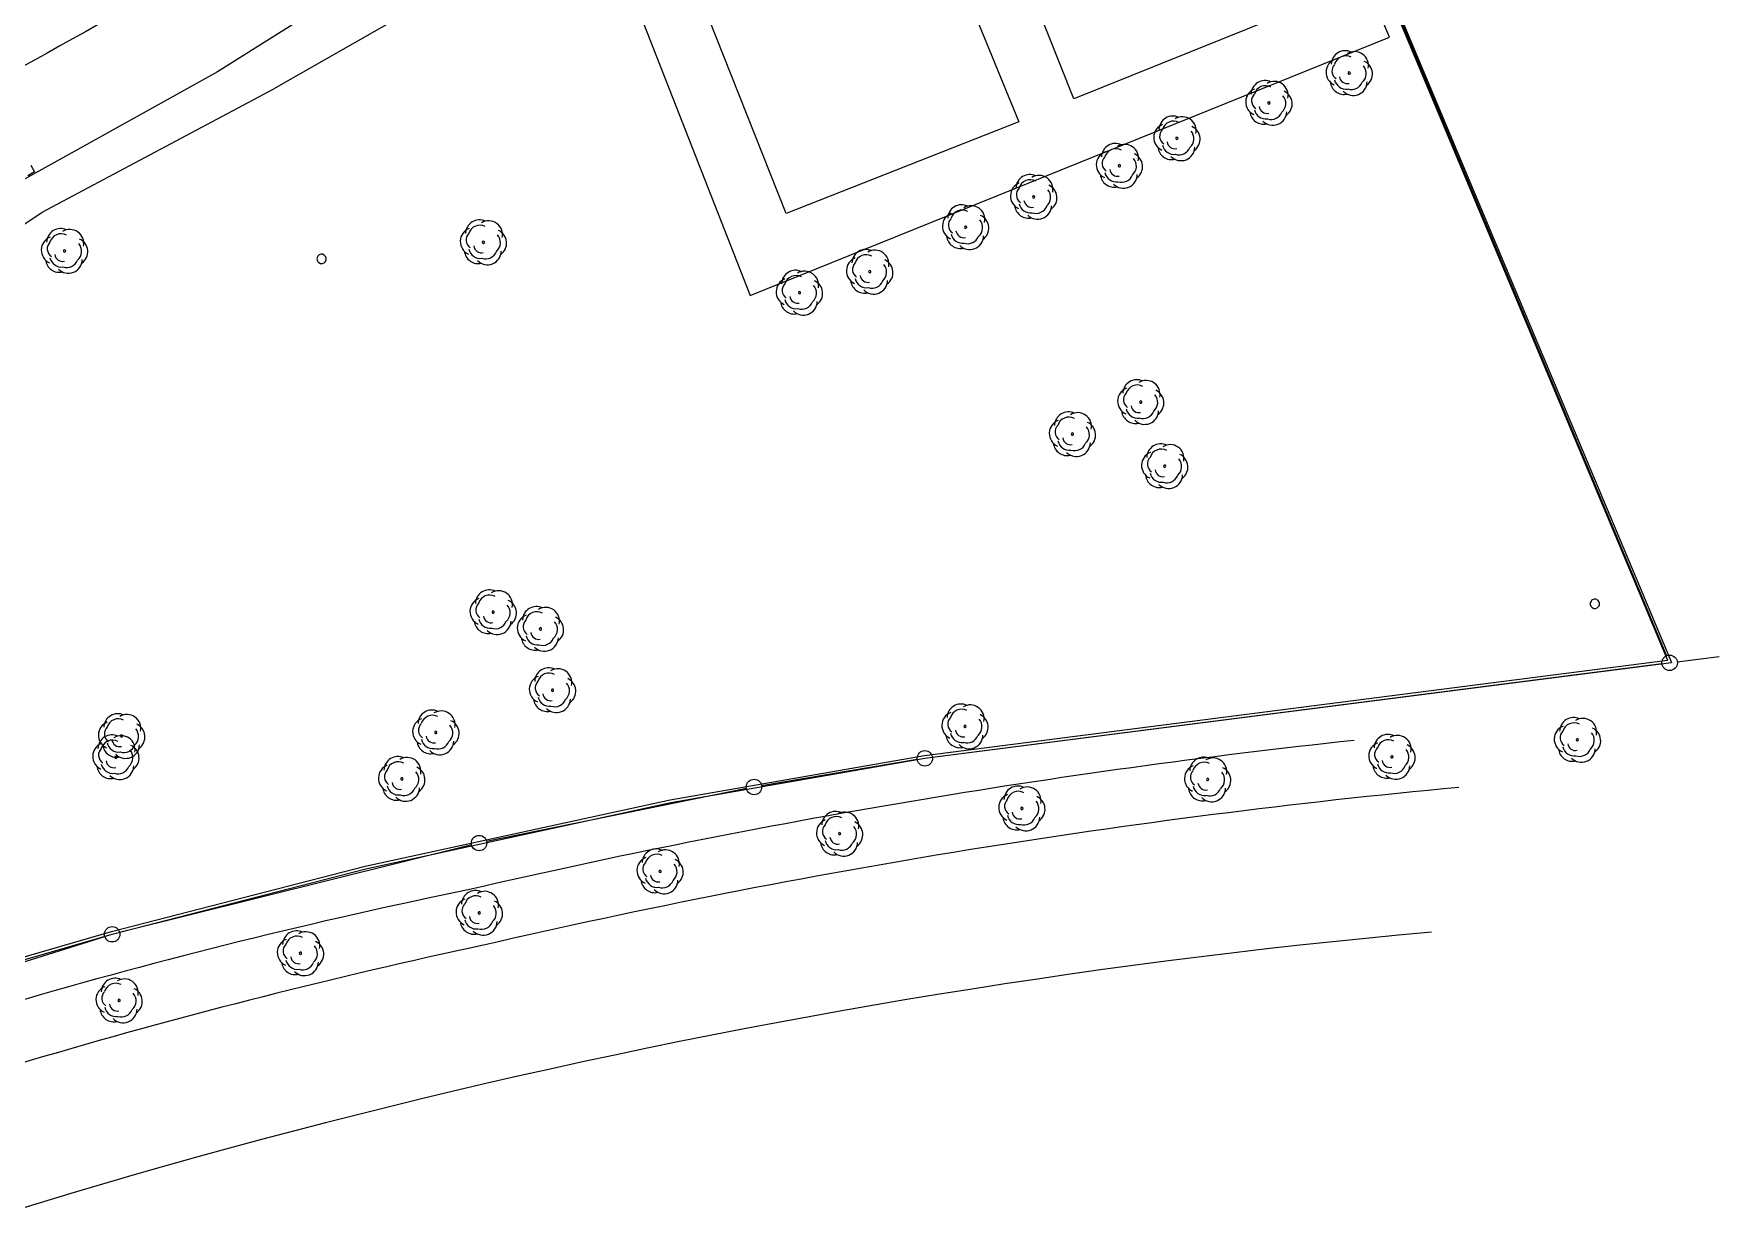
# Model space of a CAD drawing. Header units: millimetres. Extents: x 18890 to 178151, y 13973 to 138738.
# Drawn here: x 105110 to 116016, y 32994 to 40555 of the extents above; entities that cross this region are included whole.
import ezdxf

# ---------------------------------------------------------------- set-up
doc = ezdxf.new("R2010")
doc.units = ezdxf.units.MM
doc.layers.add('A0_Grundriß', color=7, linetype='Continuous', lineweight=50)
doc.layers.add('Lageplan', color=7, linetype='Continuous')

# ---------------------------------------------------------------- blocks, each defined once
blk = doc.blocks.new('Lageplan 6.OG')
at = {"layer": 'Lageplan'}
for p, q in [((-3909, 6755), (2404, -8337)), ((611, -4334), (-1263, 140)), ((-1431, -4733), (-2100, -3045)), ((-2459, -3240), (-1786, -4882)), ((-5146, -3413), (-6972, -4558)), ((-4550, -3390), (-3524, -6006)), ((-4956, -3727), (-6606, -4668)), ((-3292, -5476), (-3870, -4015)), ((81, -4126), (-1431, -4733)), ((-3524, -6006), (611, -4334)), ((-6972, -4558), (-10284, -6400)), ((-8107, -5468), (-6606, -4668)), ((-1786, -4882), (-3292, -5476)), ((-8155, -5206), (-8199, -5231)), ((-8180, -5162), (-8155, -5206)), ((-11066, -7445), (-8107, -5468)), ((2374, -8390), (-2345, -8995)), ((2473, -8377), (2745, -8342)), ((-2444, -9009), (-3451, -9178)), ((-3549, -9196), (-5230, -9539)), ((-5327, -9561), (-7605, -10127)), ((-10203, -10934), (-7701, -10154))]:
    blk.add_line(p, q, dxfattribs=at)
at = {"layer": 'Lageplan', "color": 2}
for p, q in [((328, -3398), (2411, -8365)), ((344, -3391), (2437, -8380)), ((-2397, -8982), (2411, -8365)), ((-2394, -9000), (2437, -8380)), ((-4042, -9270), (-2397, -8982)), ((-4038, -9287), (-2394, -9000)), ((-6015, -9699), (-4042, -9270)), ((-6011, -9716), (-4038, -9287)), ((-7658, -10121), (-6015, -9699)), ((-7653, -10139), (-6011, -9716)), ((-9252, -10583), (-7658, -10121)), ((-9247, -10600), (-7653, -10139))]:
    blk.add_line(p, q, dxfattribs=at)
at = {"layer": 'Lageplan', "color": 1}
for centre in [(2424, -8383), (-2395, -9001), (-3500, -9186), (-5279, -9549), (-7653, -10139), (-7653, -10139)]:
    blk.add_circle(centre, 50, dxfattribs=at)
at = {"layer": 'Lageplan'}
for centre, radius, start, end in [((3749871, -6766236), 7735895, 119.0594056, 119.0817972), ((5515, -56804), 48193, 96.1134, 103.0176), ((5527, -56826), 47846, 95.3558, 103.0176), ((1978, -45708), 36597, 101.5344, 111.0962), ((4914, -54874), 44930, 95.146, 112.6013), ((2986, -48689), 39351, 102.0812, 110.6114)]:
    blk.add_arc(centre, radius, start, end, dxfattribs=at)
for centre, major_axis, start_param, end_param in [((325, -4512), (63.6, 63.6), 0.338069, 2.331584), ((328, -4531), (53, 53), 0.294365, 2.070063), ((385, -4518), (63.6, 63.6), 5.297928, 7.617243), ((291, -4562), (63.6, 63.6), 1.158338, 3.501007), ((299, -4553), (42.4, 42.4), 1.568962, 3.341483), ((351, -4567), (-5.3, 5.3), 0.174479, 1.745101), ((351, -4567), (5.3, 5.3), 0.174479, 1.745101), ((351, -4567), (5.3, 5.3), 3.316071, 4.886693), ((351, -4567), (5.3, 5.3), 4.886868, 6.45749), ((386, -4570), (53, 53), 4.643517, 6.216704), ((411, -4573), (63.6, 63.6), 4.546511, 6.642634), ((-229, -4754), (63.6, 63.6), 1.158338, 3.501007), ((-194, -4705), (63.6, 63.6), 0.338069, 2.331584), ((-191, -4724), (53, 53), 0.294365, 2.070063), ((-134, -4711), (63.6, 63.6), 5.297928, 7.617243), ((-108, -4766), (63.6, 63.6), 4.546511, 6.642634), ((317, -4615), (63.6, 63.6), 2.472955, 4.159013), ((330, -4596), (53, 53), 2.562752, 4.069216), ((339, -4584), (36.1, 36.1), 2.489885, 4.142083), ((377, -4622), (63.6, 63.6), 3.130962, 5.47363), ((365, -4599), (53, 53), 3.60248, 5.129922), ((-221, -4746), (42.4, 42.4), 1.568962, 3.341483), ((-181, -4777), (36.1, 36.1), 2.489885, 4.142083), ((-169, -4760), (-5.3, 5.3), 0.174479, 1.745101), ((-169, -4760), (5.3, 5.3), 0.174479, 1.745101), ((-169, -4760), (5.3, 5.3), 3.316071, 4.886693), ((-169, -4760), (5.3, 5.3), 4.886868, 6.45749), ((-134, -4763), (53, 53), 4.643517, 6.216704), ((-824, -4984), (63.6, 63.6), 1.158338, 3.501007), ((-790, -4935), (63.6, 63.6), 0.338069, 2.331584), ((-786, -4953), (53, 53), 0.294365, 2.070063), ((-729, -4940), (63.6, 63.6), 5.297928, 7.617243), ((-202, -4808), (63.6, 63.6), 2.472955, 4.159013), ((-189, -4789), (53, 53), 2.562752, 4.069216), ((-143, -4815), (63.6, 63.6), 3.130962, 5.47363), ((-154, -4792), (53, 53), 3.60248, 5.129922), ((-816, -4975), (42.4, 42.4), 1.568962, 3.341483), ((-776, -5006), (36.1, 36.1), 2.489885, 4.142083), ((-764, -4989), (-5.3, 5.3), 0.174479, 1.745101), ((-764, -4989), (5.3, 5.3), 0.174479, 1.745101), ((-764, -4989), (5.3, 5.3), 3.316071, 4.886693), ((-764, -4989), (5.3, 5.3), 4.886868, 6.45749), ((-729, -4992), (53, 53), 4.643517, 6.216704), ((-704, -4995), (63.6, 63.6), 4.546511, 6.642634), ((-1196, -5161), (63.6, 63.6), 1.158338, 3.501007), ((-1162, -5112), (63.6, 63.6), 0.338069, 2.331584), ((-1188, -5152), (42.4, 42.4), 1.568962, 3.341483), ((-1158, -5131), (53, 53), 0.294365, 2.070063), ((-1102, -5118), (63.6, 63.6), 5.297928, 7.617243), ((-1101, -5169), (53, 53), 4.643517, 6.216704), ((-1076, -5172), (63.6, 63.6), 4.546511, 6.642634), ((-798, -5037), (63.6, 63.6), 2.472955, 4.159013), ((-784, -5018), (53, 53), 2.562752, 4.069216), ((-738, -5044), (63.6, 63.6), 3.130962, 5.47363), ((-750, -5021), (53, 53), 3.60248, 5.129922), ((-1716, -5313), (63.6, 63.6), 0.338069, 2.331584), ((-1656, -5319), (63.6, 63.6), 5.297928, 7.617243), ((-1170, -5215), (63.6, 63.6), 2.472955, 4.159013), ((-1156, -5196), (53, 53), 2.562752, 4.069216), ((-1148, -5184), (36.1, 36.1), 2.489885, 4.142083), ((-1110, -5222), (63.6, 63.6), 3.130962, 5.47363), ((-1122, -5199), (53, 53), 3.60248, 5.129922), ((-1136, -5167), (-5.3, 5.3), 0.174479, 1.745101), ((-1136, -5167), (5.3, 5.3), 0.174479, 1.745101), ((-1136, -5167), (5.3, 5.3), 3.316071, 4.886693), ((-1136, -5167), (5.3, 5.3), 4.886868, 6.45749), ((-1751, -5362), (63.6, 63.6), 1.158338, 3.501007), ((-1743, -5354), (42.4, 42.4), 1.568962, 3.341483), ((-1713, -5332), (53, 53), 0.294365, 2.070063), ((-1656, -5371), (53, 53), 4.643517, 6.216704), ((-1630, -5374), (63.6, 63.6), 4.546511, 6.642634), ((-2157, -5509), (63.6, 63.6), 0.338069, 2.331584), ((-2153, -5528), (53, 53), 0.294365, 2.070063), ((-2096, -5515), (63.6, 63.6), 5.297928, 7.617243), ((-1724, -5416), (63.6, 63.6), 2.472955, 4.159013), ((-1711, -5397), (53, 53), 2.562752, 4.069216), ((-1703, -5385), (36.1, 36.1), 2.489885, 4.142083), ((-1665, -5423), (63.6, 63.6), 3.130962, 5.47363), ((-1676, -5400), (53, 53), 3.60248, 5.129922), ((-1691, -5368), (-5.3, 5.3), 0.174479, 1.745101), ((-1691, -5368), (5.3, 5.3), 0.174479, 1.745101), ((-1691, -5368), (5.3, 5.3), 3.316071, 4.886693), ((-1691, -5368), (5.3, 5.3), 4.886868, 6.45749), ((-5277, -5607), (63.6, 63.6), 0.338069, 2.331584), ((-5274, -5626), (53, 53), 0.294365, 2.070063), ((-5217, -5613), (63.6, 63.6), 5.297928, 7.617243), ((-2191, -5558), (63.6, 63.6), 1.158338, 3.501007), ((-2183, -5550), (42.4, 42.4), 1.568962, 3.341483), ((-2131, -5564), (-5.3, 5.3), 0.174479, 1.745101), ((-2131, -5564), (5.3, 5.3), 0.174479, 1.745101), ((-2131, -5564), (5.3, 5.3), 4.886868, 6.45749), ((-2096, -5567), (53, 53), 4.643517, 6.216704), ((-2071, -5570), (63.6, 63.6), 4.546511, 6.642634), ((-8022, -5712), (63.6, 63.6), 1.158338, 3.501007), ((-7987, -5663), (63.6, 63.6), 0.338069, 2.331584), ((-8013, -5703), (42.4, 42.4), 1.568962, 3.341483), ((-7984, -5682), (53, 53), 0.294365, 2.070063), ((-7927, -5669), (63.6, 63.6), 5.297928, 7.617243), ((-7926, -5720), (53, 53), 4.643517, 6.216704), ((-7901, -5723), (63.6, 63.6), 4.546511, 6.642634), ((-5311, -5656), (63.6, 63.6), 1.158338, 3.501007), ((-5303, -5647), (42.4, 42.4), 1.568962, 3.341483), ((-5251, -5662), (-5.3, 5.3), 0.174479, 1.745101), ((-5251, -5662), (5.3, 5.3), 0.174479, 1.745101), ((-5251, -5662), (5.3, 5.3), 3.316071, 4.886693), ((-5251, -5662), (5.3, 5.3), 4.886868, 6.45749), ((-5216, -5664), (53, 53), 4.643517, 6.216704), ((-5191, -5667), (63.6, 63.6), 4.546511, 6.642634), ((-2165, -5612), (63.6, 63.6), 2.472955, 4.159013), ((-2151, -5593), (53, 53), 2.562752, 4.069216), ((-2143, -5581), (36.1, 36.1), 2.489885, 4.142083), ((-2105, -5619), (63.6, 63.6), 3.130962, 5.47363), ((-2117, -5596), (53, 53), 3.60248, 5.129922), ((-2131, -5564), (5.3, 5.3), 3.316071, 4.886693), ((-7995, -5766), (63.6, 63.6), 2.472955, 4.159013), ((-7982, -5747), (53, 53), 2.562752, 4.069216), ((-7973, -5735), (36.1, 36.1), 2.489885, 4.142083), ((-7936, -5772), (63.6, 63.6), 3.130962, 5.47363), ((-7947, -5750), (53, 53), 3.60248, 5.129922), ((-7961, -5718), (-5.3, 5.3), 0.174479, 1.745101), ((-7961, -5718), (5.3, 5.3), 0.174479, 1.745101), ((-7961, -5718), (5.3, 5.3), 3.316071, 4.886693), ((-7961, -5718), (5.3, 5.3), 4.886868, 6.45749), ((-5285, -5710), (63.6, 63.6), 2.472955, 4.159013), ((-5272, -5691), (53, 53), 2.562752, 4.069216), ((-5263, -5679), (36.1, 36.1), 2.489885, 4.142083), ((-5225, -5717), (63.6, 63.6), 3.130962, 5.47363), ((-5237, -5694), (53, 53), 3.60248, 5.129922), ((-2812, -5847), (63.6, 63.6), 1.158338, 3.501007), ((-2777, -5798), (63.6, 63.6), 0.338069, 2.331584), ((-2774, -5817), (53, 53), 0.294365, 2.070063), ((-2717, -5803), (63.6, 63.6), 5.297928, 7.617243), ((-2691, -5858), (63.6, 63.6), 4.546511, 6.642634), ((-3232, -5933), (63.6, 63.6), 0.338069, 2.331584), ((-3229, -5952), (53, 53), 0.294365, 2.070063), ((-3172, -5939), (63.6, 63.6), 5.297928, 7.617243), ((-2803, -5838), (42.4, 42.4), 1.568962, 3.341483), ((-2763, -5870), (36.1, 36.1), 2.489885, 4.142083), ((-2751, -5852), (-5.3, 5.3), 0.174479, 1.745101), ((-2751, -5852), (5.3, 5.3), 0.174479, 1.745101), ((-2751, -5852), (5.3, 5.3), 3.316071, 4.886693), ((-2751, -5852), (5.3, 5.3), 4.886868, 6.45749), ((-2717, -5855), (53, 53), 4.643517, 6.216704), ((-3267, -5982), (63.6, 63.6), 1.158338, 3.501007), ((-3258, -5973), (42.4, 42.4), 1.568962, 3.341483), ((-3206, -5988), (-5.3, 5.3), 0.174479, 1.745101), ((-3206, -5988), (5.3, 5.3), 0.174479, 1.745101), ((-3206, -5988), (5.3, 5.3), 3.316071, 4.886693), ((-3206, -5988), (5.3, 5.3), 4.886868, 6.45749), ((-3171, -5990), (53, 53), 4.643517, 6.216704), ((-3146, -5993), (63.6, 63.6), 4.546511, 6.642634), ((-2785, -5901), (63.6, 63.6), 2.472955, 4.159013), ((-2772, -5881), (53, 53), 2.562752, 4.069216), ((-2726, -5907), (63.6, 63.6), 3.130962, 5.47363), ((-2737, -5884), (53, 53), 3.60248, 5.129922), ((-3240, -6036), (63.6, 63.6), 2.472955, 4.159013), ((-3227, -6017), (53, 53), 2.562752, 4.069216), ((-3218, -6005), (36.1, 36.1), 2.489885, 4.142083), ((-3181, -6043), (63.6, 63.6), 3.130962, 5.47363), ((-3192, -6020), (53, 53), 3.60248, 5.129922), ((-1058, -6690), (63.6, 63.6), 1.158338, 3.501007), ((-1024, -6641), (63.6, 63.6), 0.338069, 2.331584), ((-1050, -6681), (42.4, 42.4), 1.568962, 3.341483), ((-1020, -6660), (53, 53), 0.294365, 2.070063), ((-963, -6646), (63.6, 63.6), 5.297928, 7.617243), ((-963, -6698), (53, 53), 4.643517, 6.216704), ((-938, -6701), (63.6, 63.6), 4.546511, 6.642634), ((-1466, -6849), (63.6, 63.6), 0.338069, 2.331584), ((-1406, -6854), (63.6, 63.6), 5.297928, 7.617243), ((-1032, -6744), (63.6, 63.6), 2.472955, 4.159013), ((-1018, -6725), (53, 53), 2.562752, 4.069216), ((-1010, -6713), (36.1, 36.1), 2.489885, 4.142083), ((-972, -6750), (63.6, 63.6), 3.130962, 5.47363), ((-984, -6727), (53, 53), 3.60248, 5.129922), ((-998, -6696), (-5.3, 5.3), 0.174479, 1.745101), ((-998, -6696), (5.3, 5.3), 0.174479, 1.745101), ((-998, -6696), (5.3, 5.3), 3.316071, 4.886693), ((-998, -6696), (5.3, 5.3), 4.886868, 6.45749), ((-1500, -6898), (63.6, 63.6), 1.158338, 3.501007), ((-1492, -6889), (42.4, 42.4), 1.568962, 3.341483), ((-1463, -6868), (53, 53), 0.294365, 2.070063), ((-1405, -6906), (53, 53), 4.643517, 6.216704), ((-1380, -6909), (63.6, 63.6), 4.546511, 6.642634), ((-1474, -6952), (63.6, 63.6), 2.472955, 4.159013), ((-1460, -6932), (53, 53), 2.562752, 4.069216), ((-1452, -6921), (36.1, 36.1), 2.489885, 4.142083), ((-1414, -6958), (63.6, 63.6), 3.130962, 5.47363), ((-1426, -6935), (53, 53), 3.60248, 5.129922), ((-1440, -6903), (-5.3, 5.3), 0.174479, 1.745101), ((-1440, -6903), (5.3, 5.3), 0.174479, 1.745101), ((-1440, -6903), (5.3, 5.3), 3.316071, 4.886693), ((-1440, -6903), (5.3, 5.3), 4.886868, 6.45749), ((-869, -7056), (63.6, 63.6), 0.338069, 2.331584), ((-808, -7061), (63.6, 63.6), 5.297928, 7.617243), ((-903, -7105), (63.6, 63.6), 1.158338, 3.501007), ((-895, -7096), (42.4, 42.4), 1.568962, 3.341483), ((-865, -7075), (53, 53), 0.294365, 2.070063), ((-808, -7113), (53, 53), 4.643517, 6.216704), ((-783, -7116), (63.6, 63.6), 4.546511, 6.642634), ((-877, -7159), (63.6, 63.6), 2.472955, 4.159013), ((-863, -7140), (53, 53), 2.562752, 4.069216), ((-855, -7128), (36.1, 36.1), 2.489885, 4.142083), ((-817, -7165), (63.6, 63.6), 3.130962, 5.47363), ((-829, -7143), (53, 53), 3.60248, 5.129922), ((-843, -7111), (-5.3, 5.3), 0.174479, 1.745101), ((-843, -7111), (5.3, 5.3), 0.174479, 1.745101), ((-843, -7111), (5.3, 5.3), 3.316071, 4.886693), ((-843, -7111), (5.3, 5.3), 4.886868, 6.45749), ((-5213, -8001), (63.6, 63.6), 0.338069, 2.331584), ((-5210, -8019), (53, 53), 0.294365, 2.070063), ((-5153, -8006), (63.6, 63.6), 5.297928, 7.617243), ((-5248, -8050), (63.6, 63.6), 1.158338, 3.501007), ((-5240, -8041), (42.4, 42.4), 1.568962, 3.341483), ((-5188, -8055), (-5.3, 5.3), 0.174479, 1.745101), ((-5188, -8055), (5.3, 5.3), 0.174479, 1.745101), ((-5188, -8055), (5.3, 5.3), 3.316071, 4.886693), ((-5188, -8055), (5.3, 5.3), 4.886868, 6.45749), ((-5153, -8058), (53, 53), 4.643517, 6.216704), ((-5127, -8061), (63.6, 63.6), 4.546511, 6.642634), ((-4908, -8108), (63.6, 63.6), 0.338069, 2.331584), ((-4905, -8127), (53, 53), 0.294365, 2.070063), ((-4848, -8114), (63.6, 63.6), 5.297928, 7.617243), ((-5221, -8103), (63.6, 63.6), 2.472955, 4.159013), ((-5208, -8084), (53, 53), 2.562752, 4.069216), ((-5200, -8073), (36.1, 36.1), 2.489885, 4.142083), ((-5162, -8110), (63.6, 63.6), 3.130962, 5.47363), ((-5173, -8087), (53, 53), 3.60248, 5.129922), ((-4942, -8158), (63.6, 63.6), 1.158338, 3.501007), ((-4934, -8149), (42.4, 42.4), 1.568962, 3.341483), ((-4882, -8163), (-5.3, 5.3), 0.174479, 1.745101), ((-4882, -8163), (5.3, 5.3), 0.174479, 1.745101), ((-4882, -8163), (5.3, 5.3), 3.316071, 4.886693), ((-4882, -8163), (5.3, 5.3), 4.886868, 6.45749), ((-4847, -8166), (53, 53), 4.643517, 6.216704), ((-4822, -8169), (63.6, 63.6), 4.546511, 6.642634), ((-4916, -8211), (63.6, 63.6), 2.472955, 4.159013), ((-4902, -8192), (53, 53), 2.562752, 4.069216), ((-4894, -8180), (36.1, 36.1), 2.489885, 4.142083), ((-4856, -8218), (63.6, 63.6), 3.130962, 5.47363), ((-4868, -8195), (53, 53), 3.60248, 5.129922), ((-4864, -8554), (63.6, 63.6), 1.158338, 3.501007), ((-4829, -8505), (63.6, 63.6), 0.338069, 2.331584), ((-4856, -8546), (42.4, 42.4), 1.568962, 3.341483), ((-4826, -8524), (53, 53), 0.294365, 2.070063), ((-4769, -8511), (63.6, 63.6), 5.297928, 7.617243), ((-4743, -8566), (63.6, 63.6), 4.546511, 6.642634), ((-4824, -8589), (53, 53), 2.562752, 4.069216), ((-4816, -8577), (36.1, 36.1), 2.489885, 4.142083), ((-4804, -8560), (-5.3, 5.3), 0.174479, 1.745101), ((-4804, -8560), (5.3, 5.3), 0.174479, 1.745101), ((-4804, -8560), (5.3, 5.3), 3.316071, 4.886693), ((-4804, -8560), (5.3, 5.3), 4.886868, 6.45749), ((-4769, -8563), (53, 53), 4.643517, 6.216704), ((-7617, -8802), (63.6, 63.6), 0.338069, 2.331584), ((-7557, -8807), (63.6, 63.6), 5.297928, 7.617243), ((-5584, -8778), (63.6, 63.6), 0.338069, 2.331584), ((-5581, -8797), (53, 53), 0.294365, 2.070063), ((-5524, -8784), (63.6, 63.6), 5.297928, 7.617243), ((-4837, -8608), (63.6, 63.6), 2.472955, 4.159013), ((-4778, -8615), (63.6, 63.6), 3.130962, 5.47363), ((-4789, -8592), (53, 53), 3.60248, 5.129922), ((-2195, -8788), (63.6, 63.6), 1.158338, 3.501007), ((-2161, -8739), (63.6, 63.6), 0.338069, 2.331584), ((-2158, -8758), (53, 53), 0.294365, 2.070063), ((-2101, -8745), (63.6, 63.6), 5.297928, 7.617243), ((-2075, -8799), (63.6, 63.6), 4.546511, 6.642634), ((-7652, -8851), (63.6, 63.6), 1.158338, 3.501007), ((-7644, -8842), (42.4, 42.4), 1.568962, 3.341483), ((-7614, -8820), (53, 53), 0.294365, 2.070063), ((-7557, -8859), (53, 53), 4.643517, 6.216704), ((-7531, -8862), (63.6, 63.6), 4.546511, 6.642634), ((-5619, -8828), (63.6, 63.6), 1.158338, 3.501007), ((-5611, -8819), (42.4, 42.4), 1.568962, 3.341483), ((-5559, -8833), (-5.3, 5.3), 0.174479, 1.745101), ((-5559, -8833), (5.3, 5.3), 0.174479, 1.745101), ((-5559, -8833), (5.3, 5.3), 4.886868, 6.45749), ((-5524, -8836), (53, 53), 4.643517, 6.216704), ((-5498, -8839), (63.6, 63.6), 4.546511, 6.642634), ((-2187, -8779), (42.4, 42.4), 1.568962, 3.341483), ((-2147, -8811), (36.1, 36.1), 2.489885, 4.142083), ((-2135, -8794), (-5.3, 5.3), 0.174479, 1.745101), ((-2135, -8794), (5.3, 5.3), 0.174479, 1.745101), ((-2135, -8794), (5.3, 5.3), 3.316071, 4.886693), ((-2135, -8794), (5.3, 5.3), 4.886868, 6.45749), ((-2100, -8796), (53, 53), 4.643517, 6.216704), ((1767, -8876), (-63.6, 63.6), -0.412363, 1.930305), ((1802, -8827), (-63.6, 63.6), -1.232633, 0.760882), ((1775, -8867), (-42.4, 42.4), -0.00174, 1.770782), ((1805, -8846), (-53, 53), -1.276336, 0.499362), ((1862, -8832), (-63.6, 63.6), 3.727226, 6.046542), ((1888, -8887), (-63.6, 63.6), 2.97581, 5.071933), ((-7689, -8988), (63.6, 63.6), 1.158338, 3.501007), ((-7655, -8939), (63.6, 63.6), 0.338069, 2.331584), ((-7681, -8979), (42.4, 42.4), 1.568962, 3.341483), ((-7652, -8958), (53, 53), 0.294365, 2.070063), ((-7625, -8904), (63.6, 63.6), 2.472955, 4.159013), ((-7612, -8885), (53, 53), 2.562752, 4.069216), ((-7604, -8874), (36.1, 36.1), 2.489885, 4.142083), ((-7595, -8944), (63.6, 63.6), 5.297928, 7.617243), ((-7566, -8911), (63.6, 63.6), 3.130962, 5.47363), ((-7577, -8888), (53, 53), 3.60248, 5.129922), ((-7592, -8856), (-5.3, 5.3), 0.174479, 1.745101), ((-7592, -8856), (5.3, 5.3), 0.174479, 1.745101), ((-7592, -8856), (5.3, 5.3), 3.316071, 4.886693), ((-7592, -8856), (5.3, 5.3), 4.886868, 6.45749), ((-7569, -8999), (63.6, 63.6), 4.546511, 6.642634), ((-5592, -8881), (63.6, 63.6), 2.472955, 4.159013), ((-5579, -8862), (53, 53), 2.562752, 4.069216), ((-5571, -8850), (36.1, 36.1), 2.489885, 4.142083), ((-5533, -8888), (63.6, 63.6), 3.130962, 5.47363), ((-5544, -8865), (53, 53), 3.60248, 5.129922), ((-5559, -8833), (5.3, 5.3), 3.316071, 4.886693), ((-2169, -8842), (63.6, 63.6), 2.472955, 4.159013), ((-2155, -8823), (53, 53), 2.562752, 4.069216), ((-2109, -8849), (63.6, 63.6), 3.130962, 5.47363), ((-2121, -8826), (53, 53), 3.60248, 5.129922), ((567, -8985), (-63.6, 63.6), -0.412363, 1.930305), ((602, -8936), (-63.6, 63.6), -1.232633, 0.760882), ((575, -8976), (-42.4, 42.4), -0.00174, 1.770782), ((605, -8955), (-53, 53), -1.276336, 0.499362), ((662, -8942), (-63.6, 63.6), 3.727226, 6.046542), ((688, -8996), (-63.6, 63.6), 2.97581, 5.071933), ((1794, -8930), (-63.6, 63.6), 0.902254, 2.588312), ((1807, -8910), (-53, 53), 0.992051, 2.498514), ((1815, -8899), (-36.1, 36.1), 0.919183, 2.571382), ((1853, -8936), (-63.6, 63.6), 1.56026, 3.902928), ((1842, -8913), (-53, 53), 2.031778, 3.559221), ((1827, -8881), (-5.3, 5.3), 0.174574, 1.745195), ((1827, -8881), (-5.3, 5.3), -1.396223, 0.174399), ((1827, -8881), (-5.3, 5.3), 1.74537, 3.315992), ((1827, -8881), (-5.3, 5.3), 3.316166, 4.886788), ((1862, -8884), (-53, 53), 3.072815, 4.646002), ((-7650, -9023), (53, 53), 2.562752, 4.069216), ((-7641, -9011), (36.1, 36.1), 2.489885, 4.142083), ((-7603, -9048), (63.6, 63.6), 3.130962, 5.47363), ((-7629, -8994), (-5.3, 5.3), 0.174479, 1.745101), ((-7629, -8994), (5.3, 5.3), 0.174479, 1.745101), ((-7629, -8994), (5.3, 5.3), 3.316071, 4.886693), ((-7629, -8994), (5.3, 5.3), 4.886868, 6.45749), ((-7594, -8996), (53, 53), 4.643517, 6.216704), ((-5840, -9129), (63.6, 63.6), 1.158338, 3.501007), ((-5805, -9079), (63.6, 63.6), 0.338069, 2.331584), ((-5802, -9098), (53, 53), 0.294365, 2.070063), ((-5745, -9085), (63.6, 63.6), 5.297928, 7.617243), ((-625, -9132), (-63.6, 63.6), -0.412363, 1.930305), ((-591, -9083), (-63.6, 63.6), -1.232633, 0.760882), ((-588, -9101), (-53, 53), -1.276336, 0.499362), ((-531, -9088), (-63.6, 63.6), 3.727226, 6.046542), ((594, -9039), (-63.6, 63.6), 0.902254, 2.588312), ((607, -9020), (-53, 53), 0.992051, 2.498514), ((615, -9008), (-36.1, 36.1), 0.919183, 2.571382), ((653, -9046), (-63.6, 63.6), 1.56026, 3.902928), ((642, -9023), (-53, 53), 2.031778, 3.559221), ((627, -8991), (-5.3, 5.3), 0.174574, 1.745195), ((627, -8991), (-5.3, 5.3), -1.396223, 0.174399), ((627, -8991), (-5.3, 5.3), 1.74537, 3.315992), ((627, -8991), (-5.3, 5.3), 3.316166, 4.886788), ((662, -8993), (-53, 53), 3.072815, 4.646002), ((-7663, -9042), (63.6, 63.6), 2.472955, 4.159013), ((-7615, -9026), (53, 53), 3.60248, 5.129922), ((-5831, -9120), (42.4, 42.4), 1.568962, 3.341483), ((-5791, -9151), (36.1, 36.1), 2.489885, 4.142083), ((-5779, -9134), (-5.3, 5.3), 0.174479, 1.745101), ((-5779, -9134), (5.3, 5.3), 0.174479, 1.745101), ((-5779, -9134), (5.3, 5.3), 3.316071, 4.886693), ((-5779, -9134), (5.3, 5.3), 4.886868, 6.45749), ((-5744, -9137), (53, 53), 4.643517, 6.216704), ((-5719, -9140), (63.6, 63.6), 4.546511, 6.642634), ((-617, -9123), (-42.4, 42.4), -0.00174, 1.770782), ((-565, -9137), (-5.3, 5.3), 0.174574, 1.745195), ((-565, -9137), (-5.3, 5.3), -1.396223, 0.174399), ((-565, -9137), (-5.3, 5.3), 1.74537, 3.315992), ((-565, -9137), (-5.3, 5.3), 3.316166, 4.886788), ((-530, -9140), (-53, 53), 3.072815, 4.646002), ((-505, -9143), (-63.6, 63.6), 2.97581, 5.071933), ((-5813, -9182), (63.6, 63.6), 2.472955, 4.159013), ((-5800, -9163), (53, 53), 2.562752, 4.069216), ((-5754, -9189), (63.6, 63.6), 3.130962, 5.47363), ((-5765, -9166), (53, 53), 3.60248, 5.129922), ((-1827, -9319), (-63.6, 63.6), -0.412363, 1.930305), ((-1793, -9270), (-63.6, 63.6), -1.232633, 0.760882), ((-1819, -9310), (-42.4, 42.4), -0.00174, 1.770782), ((-1790, -9289), (-53, 53), -1.276336, 0.499362), ((-1733, -9276), (-63.6, 63.6), 3.727226, 6.046542), ((-1707, -9330), (-63.6, 63.6), 2.97581, 5.071933), ((-599, -9186), (-63.6, 63.6), 0.902254, 2.588312), ((-585, -9166), (-53, 53), 0.992051, 2.498514), ((-577, -9155), (-36.1, 36.1), 0.919183, 2.571382), ((-539, -9192), (-63.6, 63.6), 1.56026, 3.902928), ((-551, -9169), (-53, 53), 2.031778, 3.559221), ((-2972, -9434), (-63.6, 63.6), -1.232633, 0.760882), ((-2968, -9452), (-53, 53), -1.276336, 0.499362), ((-2912, -9439), (-63.6, 63.6), 3.727226, 6.046542), ((-1787, -9354), (-53, 53), 0.992051, 2.498514), ((-1779, -9342), (-36.1, 36.1), 0.919183, 2.571382), ((-1767, -9325), (-5.3, 5.3), 0.174574, 1.745195), ((-1767, -9325), (-5.3, 5.3), -1.396223, 0.174399), ((-1767, -9325), (-5.3, 5.3), 1.74537, 3.315992), ((-1767, -9325), (-5.3, 5.3), 3.316166, 4.886788), ((-1732, -9327), (-53, 53), 3.072815, 4.646002), ((-3006, -9483), (-63.6, 63.6), -0.412363, 1.930305), ((-2998, -9474), (-42.4, 42.4), -0.00174, 1.770782), ((-2946, -9488), (-5.3, 5.3), 0.174574, 1.745195), ((-2946, -9488), (-5.3, 5.3), -1.396223, 0.174399), ((-2946, -9488), (-5.3, 5.3), 3.316166, 4.886788), ((-2911, -9491), (-53, 53), 3.072815, 4.646002), ((-2886, -9494), (-63.6, 63.6), 2.97581, 5.071933), ((-1801, -9373), (-63.6, 63.6), 0.902254, 2.588312), ((-1741, -9380), (-63.6, 63.6), 1.56026, 3.902928), ((-1753, -9357), (-53, 53), 2.031778, 3.559221), ((-4134, -9677), (-63.6, 63.6), -1.232633, 0.760882), ((-4073, -9683), (-63.6, 63.6), 3.727226, 6.046542), ((-2980, -9536), (-63.6, 63.6), 0.902254, 2.588312), ((-2966, -9517), (-53, 53), 0.992051, 2.498514), ((-2958, -9505), (-36.1, 36.1), 0.919183, 2.571382), ((-2920, -9543), (-63.6, 63.6), 1.56026, 3.902928), ((-2932, -9520), (-53, 53), 2.031778, 3.559221), ((-2946, -9488), (-5.3, 5.3), 1.74537, 3.315992), ((-4168, -9726), (-63.6, 63.6), -0.412363, 1.930305), ((-4160, -9717), (-42.4, 42.4), -0.00174, 1.770782), ((-4130, -9696), (-53, 53), -1.276336, 0.499362), ((-4073, -9734), (-53, 53), 3.072815, 4.646002), ((-4048, -9737), (-63.6, 63.6), 2.97581, 5.071933), ((-4142, -9780), (-63.6, 63.6), 0.902254, 2.588312), ((-4128, -9761), (-53, 53), 0.992051, 2.498514), ((-4120, -9749), (-36.1, 36.1), 0.919183, 2.571382), ((-4082, -9787), (-63.6, 63.6), 1.56026, 3.902928), ((-4094, -9764), (-53, 53), 2.031778, 3.559221), ((-4108, -9732), (-5.3, 5.3), 0.174574, 1.745195), ((-4108, -9732), (-5.3, 5.3), -1.396223, 0.174399), ((-4108, -9732), (-5.3, 5.3), 1.74537, 3.315992), ((-4108, -9732), (-5.3, 5.3), 3.316166, 4.886788), ((-5338, -9995), (-63.6, 63.6), -0.412363, 1.930305), ((-5303, -9946), (-63.6, 63.6), -1.232633, 0.760882), ((-5300, -9965), (-53, 53), -1.276336, 0.499362), ((-5243, -9951), (-63.6, 63.6), 3.727226, 6.046542), ((-5217, -10006), (-63.6, 63.6), 2.97581, 5.071933), ((-5330, -9986), (-42.4, 42.4), -0.00174, 1.770782), ((-5290, -10018), (-36.1, 36.1), 0.919183, 2.571382), ((-5278, -10001), (-5.3, 5.3), 0.174574, 1.745195), ((-5278, -10001), (-5.3, 5.3), -1.396223, 0.174399), ((-5278, -10001), (-5.3, 5.3), 1.74537, 3.315992), ((-5278, -10001), (-5.3, 5.3), 3.316166, 4.886788), ((-5243, -10003), (-53, 53), 3.072815, 4.646002), ((-6460, -10207), (-63.6, 63.6), -1.232633, 0.760882), ((-6400, -10213), (-63.6, 63.6), 3.727226, 6.046542), ((-5311, -10049), (-63.6, 63.6), 0.902254, 2.588312), ((-5298, -10030), (-53, 53), 0.992051, 2.498514), ((-5252, -10055), (-63.6, 63.6), 1.56026, 3.902928), ((-5263, -10032), (-53, 53), 2.031778, 3.559221), ((-6495, -10256), (-63.6, 63.6), -0.412363, 1.930305), ((-6487, -10248), (-42.4, 42.4), -0.00174, 1.770782), ((-6457, -10226), (-53, 53), -1.276336, 0.499362), ((-6400, -10264), (-53, 53), 3.072815, 4.646002), ((-6374, -10268), (-63.6, 63.6), 2.97581, 5.071933), ((-6468, -10310), (-63.6, 63.6), 0.902254, 2.588312), ((-6455, -10291), (-53, 53), 0.992051, 2.498514), ((-6447, -10279), (-36.1, 36.1), 0.919183, 2.571382), ((-6409, -10317), (-63.6, 63.6), 1.56026, 3.902928), ((-6420, -10294), (-53, 53), 2.031778, 3.559221), ((-6435, -10262), (-5.3, 5.3), 0.174574, 1.745195), ((-6435, -10262), (-5.3, 5.3), -1.396223, 0.174399), ((-6435, -10262), (-5.3, 5.3), 1.74537, 3.315992), ((-6435, -10262), (-5.3, 5.3), 3.316166, 4.886788), ((-7634, -10513), (-63.6, 63.6), -1.232633, 0.760882), ((-7630, -10531), (-53, 53), -1.276336, 0.499362), ((-7574, -10518), (-63.6, 63.6), 3.727226, 6.046542), ((-7668, -10562), (-63.6, 63.6), -0.412363, 1.930305), ((-7660, -10553), (-42.4, 42.4), -0.00174, 1.770782), ((-7608, -10567), (-5.3, 5.3), 0.174574, 1.745195), ((-7608, -10567), (-5.3, 5.3), -1.396223, 0.174399), ((-7608, -10567), (-5.3, 5.3), 1.74537, 3.315992), ((-7608, -10567), (-5.3, 5.3), 3.316166, 4.886788), ((-7573, -10570), (-53, 53), 3.072815, 4.646002), ((-7548, -10573), (-63.6, 63.6), 2.97581, 5.071933), ((-7642, -10616), (-63.6, 63.6), 0.902254, 2.588312), ((-7628, -10596), (-53, 53), 0.992051, 2.498514), ((-7620, -10585), (-36.1, 36.1), 0.919183, 2.571382), ((-7582, -10622), (-63.6, 63.6), 1.56026, 3.902928), ((-7594, -10599), (-53, 53), 2.031778, 3.559221)]:
    blk.add_ellipse(centre, major_axis=major_axis, ratio=1, start_param=start_param, end_param=end_param, dxfattribs=at)
at = {"layer": 'Lageplan', "color": 5}
for centre, major_axis, start_param, end_param in [((-6298, -5769), (-21.2, 21.2), 0.174481, 1.745278), ((-6298, -5769), (-21.2, 21.2), -1.396315, 0.174481), ((-6298, -5769), (-21.2, 21.2), 3.316074, 4.88687), ((-6298, -5769), (-21.2, 21.2), 1.745278, 3.316074), ((1940, -8001), (21.2, 21.2), 1.745194, 3.31599), ((1940, -8001), (21.2, 21.2), 0.174397, 1.745194), ((1940, -8001), (21.2, 21.2), 3.31599, 4.886786), ((1940, -8001), (21.2, 21.2), 4.886786, 6.457583)]:
    blk.add_ellipse(centre, major_axis=major_axis, ratio=1, start_param=start_param, end_param=end_param, dxfattribs=at)

msp = doc.modelspace()

# ---------------------------------------------------------------- block references
at = {"layer": 'A0_Grundriß'}
msp.add_blockref('Lageplan 6.OG', (113271, 44867), dxfattribs=at)

doc.saveas('drawing.dxf')
